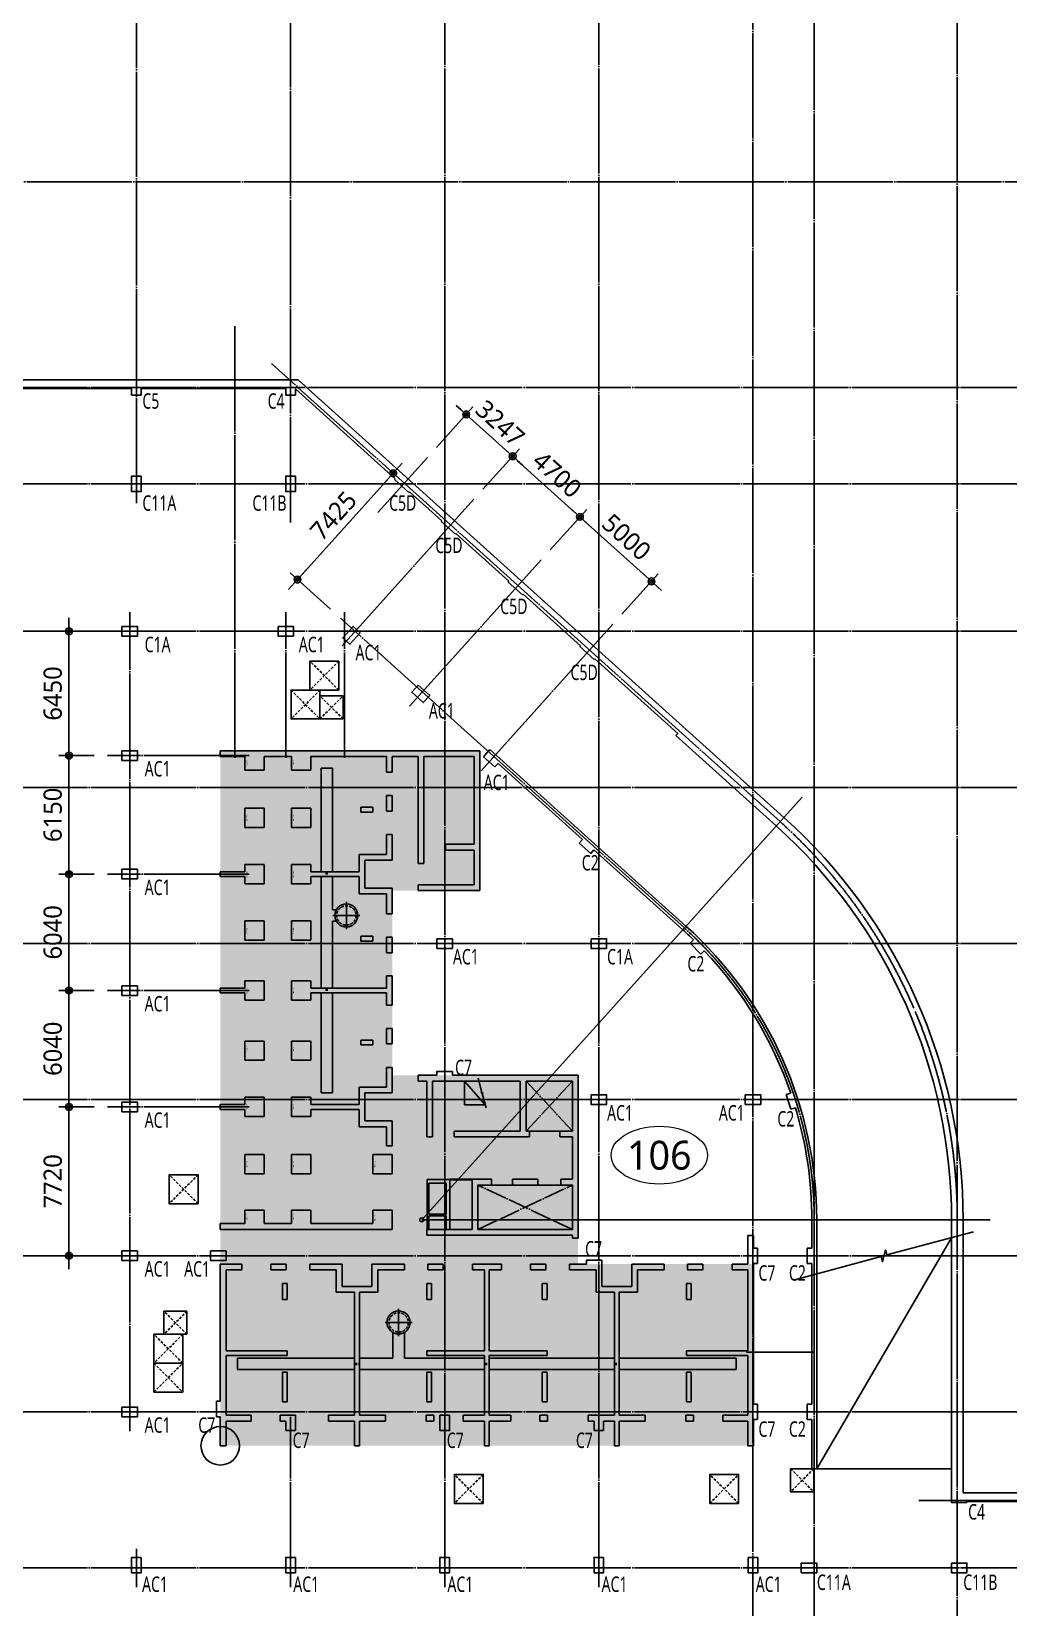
# Model space of a CAD drawing. Header units: millimetres. Extents: x 231380 to 990673, y -319231 to 132826.
# Drawn here: x 877498 to 928203, y -564 to 81206 of the extents above; entities that cross this region are included whole.
import ezdxf
from ezdxf.enums import TextEntityAlignment as Align

# ---------------------------------------------------------------- set-up
doc = ezdxf.new("R2010")
doc.units = ezdxf.units.MM
doc.header["$LTSCALE"] = 91
for name, pattern in [('XS-지하주차장$0$CEN', [62, 60, -1, 0, -1]), ('XS-지하주차장$0$DDOT', [14, 12, -1, 0, -1]), ('XS-지하주차장$0$HID', [2.3, 1.5, -0.8])]:
    doc.linetypes.add(name, pattern=pattern)
doc.layers.get('Defpoints').update_dxf_attribs({"color": 145})
for name, color, linetype in [('252', 252, 'Continuous'), ('CEN-P', 14, 'Continuous'), ('DIM', 7, 'Continuous'), ('NAME-C', 1, 'Continuous'), ('XS-지하주차장$0$CEN-P', 14, 'XS-지하주차장$0$CEN'), ('XS-지하주차장$0$COL', 2, 'Continuous'), ('XS-지하주차장$0$EL7', 7, 'Continuous'), ('XS-지하주차장$0$FP-CORE', 8, 'Continuous'), ('XS-지하주차장$0$OPEN', 9, 'XS-지하주차장$0$DDOT'), ('XS-지하주차장$0$RAMP', 7, 'Continuous'), ('XS-지하주차장$0$STEEL', 9, 'Continuous'), ('XS-지하주차장$0$W1', 2, 'Continuous'), ('XS-지하주차장$0$W2', 9, 'Continuous'), ('XS-지하주차장$0$집수정', 21, 'Continuous'), ('XS-지하주차장$0$집수정-영구', 1, 'Continuous'), ('XS-지하주차장$0$집수정-우수', 6, 'Continuous'), ('XS-지하주차장$0$집수정-주동', 21, 'Continuous'), ('XS-지하주차장$0$트렌치-주동', 21, 'Continuous')]:
    doc.layers.add(name, color=color, linetype=linetype)
doc.layers.add('TEXT', color=3, linetype='Continuous', lineweight=9)
doc.layers.add('XS-지하주차장$0$DEFPOINT', color=144, linetype='Continuous', plot=False)
doc.layers.add('XS-지하주차장$0$POINT', color=165, linetype='Continuous', plot=False)
doc.styles.add('XS-지하주차장$0$맑은고딕', font='malgun.ttf')
doc.styles.add('맑은고딕', font='malgun.ttf')
doc.dimstyles.new('DIM_350', dxfattribs={"dimscale": 350, "dimtxt": 2.7, "dimasz": 1, "dimexe": 1.5, "dimexo": 2, "dimgap": 1, "dimtad": 1, "dimdec": 0, "dimzin": 0, "dimdsep": 46, "dimtxsty": '맑은고딕', "dimblk1": 'DIMDOT', "dimblk2": 'DIMDOT', "dimsah": 1, "dimcen": 0.09, "dimdle": 2, "dimclrd": 7, "dimclre": 7, "dimclrt": 3, "dimadec": 0, "dimazin": 0, "dimtfac": 1, "dimtdec": 0, "dimtix": 1, "dimtmove": 2, "dimatfit": 3, "dimldrblk": 'DIMDOT', "dimfxl": 0, "dimtolj": 1, "dimtzin": 0, "dimarcsym": 0})

# ---------------------------------------------------------------- blocks, each defined once
blk = doc.blocks.new('DIMDOT')
at = {"layer": 'DIM', "linetype": 'Continuous'}
blk.add_line((-2, 0), (2, 0), dxfattribs=at)
for radius in [0.5, 0.25]:
    blk.add_circle((0, 0), radius, dxfattribs=at)
blk = doc.blocks.new('*D348')
at = {"layer": 'Defpoints', "color": 0, "transparency": 16777216}
for p in [(881443, 37486), (879443, 31446), (881443, 31446)]:
    blk.add_point(p, dxfattribs=at)
at = {"layer": 'DIM', "color": 7, "lineweight": -2, "transparency": 16777216}
for p, q in [((880743, 37486), (878918, 37486)), ((879443, 37136), (879443, 31796)), ((880743, 31446), (878918, 31446))]:
    blk.add_line(p, q, dxfattribs=at)
at = {"layer": 'DIM', "color": 7, "lineweight": -2, "transparency": 16777216, "xscale": 350, "yscale": 350, "zscale": 350}
for p, rotation in [((879443, 37486), 90), ((879443, 31446), 270)]:
    blk.add_blockref('DIMDOT', p, dxfattribs=dict(at, rotation=rotation))
at = {"layer": 'DIM', "color": 3, "transparency": 16777216, "insert": (878604, 34466), "char_height": 945, "attachment_point": 5, "rotation": 90, "style": '맑은고딕'}
blk.add_mtext('\\A1;6040', dxfattribs=at)
blk = doc.blocks.new('*D349')
at = {"layer": 'Defpoints', "color": 0, "transparency": 16777216}
for p in [(879443, 31446), (881443, 31446), (881443, 25406)]:
    blk.add_point(p, dxfattribs=at)
at = {"layer": 'DIM', "color": 7, "lineweight": -2, "transparency": 16777216}
for p, q in [((880743, 31446), (878918, 31446)), ((879443, 25756), (879443, 31096)), ((880743, 25406), (878918, 25406))]:
    blk.add_line(p, q, dxfattribs=at)
at = {"layer": 'DIM', "color": 7, "lineweight": -2, "transparency": 16777216, "xscale": 350, "yscale": 350, "zscale": 350}
for p, rotation in [((879443, 31446), 90), ((879443, 25406), 270)]:
    blk.add_blockref('DIMDOT', p, dxfattribs=dict(at, rotation=rotation))
at = {"layer": 'DIM', "color": 3, "transparency": 16777216, "insert": (878604, 28426), "char_height": 945, "attachment_point": 5, "rotation": 90, "style": '맑은고딕'}
blk.add_mtext('\\A1;6040', dxfattribs=at)
blk = doc.blocks.new('*D350')
at = {"layer": 'Defpoints', "color": 0, "transparency": 16777216}
for p in [(879443, 43636), (881443, 43636), (881443, 37486)]:
    blk.add_point(p, dxfattribs=at)
at = {"layer": 'DIM', "color": 7, "lineweight": -2, "transparency": 16777216}
for p, q in [((880743, 43636), (878918, 43636)), ((879443, 37836), (879443, 43286)), ((880743, 37486), (878918, 37486))]:
    blk.add_line(p, q, dxfattribs=at)
at = {"layer": 'DIM', "color": 7, "lineweight": -2, "transparency": 16777216, "xscale": 350, "yscale": 350, "zscale": 350}
for p, rotation in [((879443, 43636), 90), ((879443, 37486), 270)]:
    blk.add_blockref('DIMDOT', p, dxfattribs=dict(at, rotation=rotation))
at = {"layer": 'DIM', "color": 3, "transparency": 16777216, "insert": (878602, 40561), "char_height": 945, "attachment_point": 5, "rotation": 90, "style": '맑은고딕'}
blk.add_mtext('\\A1;6150', dxfattribs=at)
blk = doc.blocks.new('*D351')
at = {"layer": 'Defpoints', "color": 0, "transparency": 16777216}
for p in [(881443, 50086), (879443, 43636), (881443, 43636)]:
    blk.add_point(p, dxfattribs=at)
at = {"layer": 'DIM', "color": 7, "lineweight": -2, "transparency": 16777216}
for p, q in [((880743, 50086), (878918, 50086)), ((879443, 49736), (879443, 43986)), ((880743, 43636), (878918, 43636))]:
    blk.add_line(p, q, dxfattribs=at)
at = {"layer": 'DIM', "color": 7, "lineweight": -2, "transparency": 16777216, "xscale": 350, "yscale": 350, "zscale": 350}
for p, rotation in [((879443, 50086), 90), ((879443, 43636), 270)]:
    blk.add_blockref('DIMDOT', p, dxfattribs=dict(at, rotation=rotation))
at = {"layer": 'DIM', "color": 3, "transparency": 16777216, "insert": (878604, 46861), "char_height": 945, "attachment_point": 5, "rotation": 90, "style": '맑은고딕'}
blk.add_mtext('\\A1;6450', dxfattribs=at)
blk = doc.blocks.new('*D352')
at = {"layer": 'Defpoints', "color": 0, "transparency": 16777216}
for p in [(881443, 25406), (879443, 17686), (881443, 17686)]:
    blk.add_point(p, dxfattribs=at)
at = {"layer": 'DIM', "color": 7, "lineweight": -2, "transparency": 16777216}
for p, q in [((880743, 25406), (878918, 25406)), ((879443, 25056), (879443, 18036)), ((880743, 17686), (878918, 17686))]:
    blk.add_line(p, q, dxfattribs=at)
at = {"layer": 'DIM', "color": 7, "lineweight": -2, "transparency": 16777216, "xscale": 350, "yscale": 350, "zscale": 350}
for p, rotation in [((879443, 25406), 90), ((879443, 17686), 270)]:
    blk.add_blockref('DIMDOT', p, dxfattribs=dict(at, rotation=rotation))
at = {"layer": 'DIM', "color": 3, "transparency": 16777216, "insert": (878604, 21546), "char_height": 945, "attachment_point": 5, "rotation": 90, "style": '맑은고딕'}
blk.add_mtext('\\A1;7720', dxfattribs=at)
blk = doc.blocks.new('*D353')
at = {"layer": 'Defpoints', "color": 0, "transparency": 16777216}
for p in [(900056, 61340), (898049, 59111), (900462, 56938)]:
    blk.add_point(p, dxfattribs=at)
at = {"layer": 'DIM', "color": 7, "lineweight": -2, "transparency": 16777216}
for p, q in [((898517, 59631), (900407, 61730)), ((899796, 61574), (899536, 61808)), ((902469, 59167), (900056, 61340)), ((900930, 57458), (902820, 59557)), ((902729, 58933), (902989, 58699))]:
    blk.add_line(p, q, dxfattribs=at)
at = {"layer": 'DIM', "color": 7, "lineweight": -2, "transparency": 16777216, "xscale": 350, "yscale": 350, "zscale": 350}
for p, rotation in [((900056, 61340), 318.0000000023787), ((902469, 59167), 138.0000000023787)]:
    blk.add_blockref('DIMDOT', p, dxfattribs=dict(at, rotation=rotation))
at = {"layer": 'DIM', "color": 3, "transparency": 16777216, "insert": (901823, 60877), "char_height": 945, "attachment_point": 5, "rotation": 318, "style": '맑은고딕'}
blk.add_mtext('\\A1;3247', dxfattribs=at)
blk = doc.blocks.new('*D354')
at = {"layer": 'Defpoints', "color": 0, "transparency": 16777216}
for p in [(900462, 56938), (905962, 56022), (903954, 53793)]:
    blk.add_point(p, dxfattribs=at)
at = {"layer": 'DIM', "color": 7, "lineweight": -2, "transparency": 16777216}
for p, q in [((900930, 57458), (902820, 59557)), ((902729, 58933), (905702, 56257)), ((904423, 54313), (906313, 56413))]:
    blk.add_line(p, q, dxfattribs=at)
at = {"layer": 'DIM', "color": 7, "lineweight": -2, "transparency": 16777216, "xscale": 350, "yscale": 350, "zscale": 350}
for p, rotation in [((902469, 59167), 138.0000000023787), ((905962, 56022), 318.0000000023787)]:
    blk.add_blockref('DIMDOT', p, dxfattribs=dict(at, rotation=rotation))
at = {"layer": 'DIM', "color": 3, "transparency": 16777216, "insert": (904776, 58218), "char_height": 945, "attachment_point": 5, "rotation": 318, "style": '맑은고딕'}
blk.add_mtext('\\A1;4700', dxfattribs=at)
blk = doc.blocks.new('*D355')
at = {"layer": 'Defpoints', "color": 0, "transparency": 16777216}
for p in [(905962, 56022), (903954, 53793), (907670, 50447)]:
    blk.add_point(p, dxfattribs=at)
at = {"layer": 'DIM', "color": 7, "lineweight": -2, "transparency": 16777216}
for p, q in [((904423, 54313), (906313, 56413)), ((909417, 52911), (906222, 55788)), ((908138, 50968), (910029, 53067))]:
    blk.add_line(p, q, dxfattribs=at)
at = {"layer": 'DIM', "color": 7, "lineweight": -2, "transparency": 16777216, "xscale": 350, "yscale": 350, "zscale": 350}
for p, rotation in [((905962, 56022), 138.0000000023787), ((909677, 52677), 318.0000000023787)]:
    blk.add_blockref('DIMDOT', p, dxfattribs=dict(at, rotation=rotation))
at = {"layer": 'DIM', "color": 3, "transparency": 16777216, "insert": (908380, 54973), "char_height": 945, "attachment_point": 5, "rotation": 318, "style": '맑은고딕'}
blk.add_mtext('\\A1;5000', dxfattribs=at)
blk = doc.blocks.new('*D359')
at = {"layer": 'Defpoints', "color": 0, "transparency": 16777216}
for p in [(898504, 56279), (891306, 52768), (893536, 50761)]:
    blk.add_point(p, dxfattribs=at)
at = {"layer": 'DIM', "color": 7, "lineweight": -2, "transparency": 16777216}
for p, q in [((897984, 56747), (895884, 58637)), ((896040, 58026), (891540, 53028)), ((893015, 51229), (890916, 53119))]:
    blk.add_line(p, q, dxfattribs=at)
at = {"layer": 'DIM', "color": 7, "lineweight": -2, "transparency": 16777216, "xscale": 350, "yscale": 350, "zscale": 350}
for p, rotation in [((896274, 58286), 48.00000000560143), ((891306, 52768), 228.0000000056014)]:
    blk.add_blockref('DIMDOT', p, dxfattribs=dict(at, rotation=rotation))
at = {"layer": 'DIM', "color": 3, "transparency": 16777216, "insert": (893167, 56088), "char_height": 945, "attachment_point": 5, "rotation": 48, "style": '맑은고딕'}
blk.add_mtext('\\A1;7425', dxfattribs=at)
blk = doc.blocks.new('XS-지하주차장$0$집수정-주동')
at = {"layer": 'XS-지하주차장$0$집수정-주동'}
for p, q in [((707, 0), (-707, 0)), ((0, 707), (0, -707))]:
    blk.add_line(p, q, dxfattribs=at)
blk.add_circle((0, 0), 600, dxfattribs=at)
at = {"layer": 'XS-지하주차장$0$집수정-주동', "linetype": 'XS-지하주차장$0$HID'}
blk.add_circle((0, 0), 500, dxfattribs=at)
blk = doc.blocks.new('XS-지하주차장$0$B2-6')
at = {"layer": 'XS-지하주차장$0$EL7'}
for p, q in [((19735, 16050), (19735, 17620)), ((22535, 17675), (22535, 16485)), ((22535, 15165), (22535, 14075))]:
    blk.add_line(p, q, dxfattribs=at)
at = {"layer": 'XS-지하주차장$0$FP-CORE'}
for p, q in [((18368, 13755), (17135, 12680)), ((18368, 12680), (18368, 13755)), ((18368, 12680), (17135, 12680))]:
    blk.add_line(p, q, dxfattribs=at)
blk.add_lwpolyline([(16979, 13383), (17727, 13584), (17739, 13540), (17764, 13640), (17775, 13596), (18524, 13797)], dxfattribs=at)
at = {"layer": 'XS-지하주차장$0$OPEN'}
for p, q in [((19735, 18275), (17135, 15875)), ((17135, 18275), (19735, 15875)), ((24835, 18275), (22535, 13375)), ((24835, 13375), (22535, 18275))]:
    blk.add_line(p, q, dxfattribs=at)
at = {"layer": 'XS-지하주차장$0$STEEL'}
for p, q in [((22235, 11910), (22235, 13075)), ((22265, 11910), (22265, 13075)), ((22265, 11910), (22235, 11910))]:
    blk.add_line(p, q, dxfattribs=at)
at = {"layer": 'XS-지하주차장$0$W1'}
for p, q in [((25145, 27680), (25800, 27680)), ((25145, 27380), (25145, 27680)), ((26635, 27380), (25145, 27380)), ((26600, 27680), (33900, 27680)), ((26635, 27380), (26635, 26565)), ((26935, 27380), (26935, 26565)), ((26935, 27380), (31130, 27380)), ((31130, 27380), (31130, 24200)), ((31380, 27380), (31380, 24200)), ((31380, 27380), (34475, 27380)), ((34475, 27380), (34475, 26080)), ((34700, 27680), (36060, 27680)), ((34775, 27380), (34775, 26080)), ((34775, 27380), (36060, 27380)), ((36060, 27680), (36060, 27380)), ((26935, 26565), (26635, 26565)), ((34775, 26080), (34475, 26080)), ((26935, 25055), (26635, 25055)), ((26635, 25055), (26635, 24255)), ((26935, 25055), (26935, 24255)), ((34475, 24570), (34475, 24170)), ((34775, 24570), (34475, 24570)), ((34775, 24570), (34775, 24170)), ((26635, 24255), (26935, 24255)), ((27635, 24450), (28465, 24450)), ((27635, 24450), (27635, 24200)), ((27635, 24200), (28465, 24200)), ((28465, 24450), (28465, 24200)), ((31380, 24200), (31130, 24200)), ((33775, 24450), (32240, 24450)), ((32240, 24450), (32240, 24200)), ((33775, 24200), (32240, 24200)), ((33775, 24450), (33775, 24200)), ((34775, 24170), (34475, 24170)), ((26635, 23035), (26935, 23035)), ((26635, 23035), (26635, 21355)), ((26935, 23035), (26935, 21655)), ((26635, 21355), (27795, 21355)), ((26935, 21655), (28095, 21655)), ((27795, 21355), (27795, 20580)), ((28095, 21655), (28095, 20705)), ((34475, 22060), (34475, 20705)), ((34775, 22060), (34475, 22060)), ((34775, 22060), (34775, 20705)), ((27795, 19805), (27795, 20580)), ((34475, 20705), (28095, 20705)), ((34475, 20455), (28095, 20455)), ((28095, 19505), (28095, 20455)), ((34475, 19100), (34475, 20455)), ((34775, 20705), (36060, 20705)), ((34775, 19900), (34775, 20455)), ((34775, 20455), (36060, 20455)), ((36060, 20705), (36060, 20455)), ((26635, 19805), (27795, 19805)), ((26635, 18125), (26635, 19005)), ((26935, 18125), (26935, 19505)), ((26935, 19505), (28095, 19505)), ((34775, 19100), (34475, 19100)), ((34775, 19100), (34775, 19400)), ((16835, 18575), (25285, 18575)), ((16835, 12050), (16835, 18575)), ((17135, 15875), (17135, 18275)), ((17135, 18275), (19735, 18275)), ((19735, 17620), (19735, 18275)), ((20035, 18275), (22235, 18275)), ((20035, 17620), (20035, 18275)), ((22235, 17675), (22235, 18275)), ((22535, 18275), (24835, 18275)), ((22535, 17675), (22535, 18275)), ((24835, 13375), (24835, 18275)), ((25135, 10725), (25135, 18275)), ((25135, 18275), (25285, 18275)), ((25285, 18275), (25285, 18575)), ((26635, 18125), (26935, 18125)), ((19735, 17620), (20035, 17620)), ((22235, 17675), (22535, 17675)), ((22235, 15165), (22235, 16485)), ((22235, 16485), (22535, 16485)), ((22535, 15165), (22535, 16485)), ((26635, 16905), (26935, 16905)), ((26635, 16105), (26635, 16905)), ((26935, 16105), (26935, 16905)), ((27635, 16960), (28465, 16960)), ((27635, 16710), (27635, 16960)), ((27635, 16710), (28465, 16710)), ((28465, 16710), (28465, 16960)), ((31130, 13965), (31130, 16960)), ((31380, 16960), (31130, 16960)), ((31380, 13965), (31380, 16960)), ((33775, 16960), (32240, 16960)), ((32240, 16710), (32240, 16960)), ((33775, 16710), (32240, 16710)), ((33775, 16710), (33775, 16960)), ((34475, 16590), (34475, 16990)), ((34775, 16990), (34475, 16990)), ((34775, 16590), (34475, 16590)), ((34775, 16590), (34775, 16990)), ((17135, 15875), (19735, 15875)), ((17135, 11025), (17135, 15575)), ((17135, 15575), (19735, 15575)), ((19735, 15875), (19735, 16050)), ((20035, 16050), (19735, 16050)), ((19735, 12135), (19735, 15575)), ((20035, 16050), (20035, 12135)), ((20035, 15575), (20035, 16050)), ((26935, 16105), (26635, 16105)), ((22235, 15165), (22535, 15165)), ((34775, 15080), (34475, 15080)), ((34475, 13965), (34475, 15080)), ((34775, 13965), (34775, 15080)), ((22235, 13075), (22235, 14075)), ((22235, 14075), (22535, 14075)), ((22535, 13375), (22535, 14075)), ((26935, 14595), (26635, 14595)), ((26635, 13840), (26635, 14595)), ((26935, 13965), (26935, 14595)), ((31130, 13965), (26935, 13965)), ((34475, 13965), (31380, 13965)), ((34775, 13965), (36060, 13965)), ((36060, 13965), (36060, 13715)), ((7250, 13475), (0, 13475)), ((0, 13475), (0, 0)), ((300, 13175), (300, 10575)), ((4850, 13175), (300, 13175)), ((4850, 13175), (4850, 11685)), ((6950, 13175), (5150, 13175)), ((5150, 11685), (5150, 13175)), ((6950, 13175), (6950, 10275)), ((7250, 13475), (7250, 10275)), ((22535, 13375), (24835, 13375)), ((26635, 13840), (26635, 13085)), ((26935, 13085), (26635, 13085)), ((31130, 13715), (26935, 13715)), ((26935, 13715), (26935, 13085)), ((31130, 13715), (31130, 10720)), ((34475, 13715), (31380, 13715)), ((31380, 13715), (31380, 10720)), ((34475, 13715), (34475, 12600)), ((34775, 13715), (34775, 12600)), ((34775, 13715), (36060, 13715)), ((22235, 13075), (24835, 13075)), ((24835, 10725), (24835, 13075)), ((34775, 12600), (34475, 12600)), ((4850, 11685), (5150, 11685)), ((19735, 12135), (20035, 12135)), ((26935, 11575), (26635, 11575)), ((26635, 11575), (26635, 10775)), ((26935, 11575), (26935, 10775)), ((16835, 10275), (16835, 11250)), ((17135, 11025), (20035, 11025)), ((17135, 10275), (17135, 10725)), ((17135, 10725), (20035, 10725)), ((20035, 11025), (20035, 10725)), ((24835, 10725), (25135, 10725)), ((26635, 10775), (26935, 10775)), ((27635, 10970), (28465, 10970)), ((27635, 10970), (27635, 10720)), ((27635, 10720), (28465, 10720)), ((28465, 10970), (28465, 10720)), ((31380, 10720), (31130, 10720)), ((33775, 10970), (32240, 10970)), ((32240, 10970), (32240, 10720)), ((33775, 10720), (32240, 10720)), ((33775, 10970), (33775, 10720)), ((34475, 11090), (34475, 10690)), ((34775, 11090), (34475, 11090)), ((34775, 10690), (34475, 10690)), ((34775, 11090), (34775, 10690)), ((5840, 10575), (300, 10575)), ((5840, 10275), (300, 10275)), ((300, 10275), (300, 8925)), ((5840, 10575), (5840, 10275)), ((6950, 10275), (7250, 10275)), ((16835, 10275), (17135, 10275)), ((26635, 9555), (26935, 9555)), ((26635, 9555), (26635, 7875)), ((26935, 9555), (26935, 8175)), ((300, 8925), (1115, 8925)), ((300, 8625), (1115, 8625)), ((300, 8625), (300, 4705)), ((1115, 8625), (1115, 8925)), ((2325, 8625), (2325, 8925)), ((2325, 8925), (3125, 8925)), ((2325, 8625), (3125, 8625)), ((3125, 8925), (3125, 8625)), ((4345, 8925), (4345, 8625)), ((4345, 8925), (5675, 8925)), ((4345, 8625), (5375, 8625)), ((5375, 8625), (5375, 7205)), ((5675, 8925), (5675, 7505)), ((8455, 8925), (7125, 8925)), ((7125, 8925), (7125, 7505)), ((8455, 8625), (7425, 8625)), ((7425, 8625), (7425, 7205)), ((8455, 8925), (8455, 8625)), ((9675, 8925), (9675, 8625)), ((10475, 8925), (9675, 8925)), ((10475, 8625), (9675, 8625)), ((10475, 8625), (10475, 8925)), ((11685, 8625), (11685, 8925)), ((12440, 8925), (11685, 8925)), ((12315, 8625), (11685, 8625)), ((12315, 4705), (12315, 8625)), ((12440, 8925), (13195, 8925)), ((12565, 4705), (12565, 8625)), ((12565, 8625), (13195, 8625)), ((13195, 8625), (13195, 8925)), ((14405, 8625), (14405, 8925)), ((14405, 8925), (15205, 8925)), ((14405, 8625), (15205, 8625)), ((15205, 8925), (15205, 8625)), ((16425, 8925), (16425, 8625)), ((16425, 8925), (17755, 8925)), ((16425, 8625), (17455, 8625)), ((17455, 8625), (17455, 7205)), ((17755, 8925), (17755, 7505)), ((20500, 8925), (19205, 8925)), ((19205, 8925), (19205, 7505)), ((20500, 8625), (19505, 8625)), ((19505, 8625), (19505, 7205)), ((20500, 8925), (20500, 8625)), ((21950, 8925), (20950, 8925)), ((20950, 8925), (20950, 7925)), ((21950, 8925), (21950, 7925)), ((24835, 8925), (23835, 8925)), ((23835, 8925), (23835, 7925)), ((24835, 8925), (24835, 0)), ((34475, 8580), (34475, 7225)), ((34775, 8580), (34475, 8580)), ((34775, 8580), (34775, 7225)), ((2930, 7925), (2930, 7295)), ((2930, 7925), (3180, 7925)), ((3180, 7925), (3180, 7295)), ((5675, 7505), (6400, 7505)), ((7125, 7505), (6400, 7505)), ((9620, 7925), (9620, 7295)), ((9870, 7925), (9620, 7925)), ((9870, 7925), (9870, 7295)), ((15010, 7925), (15010, 7295)), ((15010, 7925), (15260, 7925)), ((15260, 7925), (15260, 7295)), ((17755, 7505), (18480, 7505)), ((19205, 7505), (18480, 7505)), ((21950, 7925), (20950, 7925)), ((24535, 7925), (23835, 7925)), ((24535, 7925), (24535, 4705)), ((26635, 7875), (27795, 7875)), ((26935, 8175), (28095, 8175)), ((27795, 7875), (27795, 7100)), ((28095, 8175), (28095, 7225)), ((2930, 7295), (3180, 7295)), ((5375, 7205), (6275, 7205)), ((6275, 4705), (6275, 7205)), ((6525, 4705), (6525, 7205)), ((7425, 7205), (6525, 7205)), ((9870, 7295), (9620, 7295)), ((15010, 7295), (15260, 7295)), ((17455, 7205), (18355, 7205)), ((18355, 4705), (18355, 7205)), ((19505, 7205), (18605, 7205)), ((18605, 4705), (18605, 7205)), ((27795, 6325), (27795, 7100)), ((34475, 7225), (28095, 7225)), ((34475, 6975), (28095, 6975)), ((28095, 6025), (28095, 6975)), ((34475, 5620), (34475, 6975)), ((34775, 7225), (36060, 7225)), ((34775, 5620), (34775, 6975)), ((34775, 6975), (36060, 6975)), ((36060, 7225), (36060, 6975)), ((26635, 4645), (26635, 6325)), ((26635, 6325), (27795, 6325)), ((26935, 4645), (26935, 6025)), ((26935, 6025), (28095, 6025)), ((34775, 5620), (34475, 5620)), ((300, 4705), (1000, 4705)), ((1000, 4705), (1000, 3705)), ((2980, 4705), (3980, 4705)), ((2980, 4705), (2980, 3705)), ((3980, 4705), (3980, 3705)), ((5900, 4705), (6275, 4705)), ((5900, 4705), (5900, 3705)), ((6525, 4705), (6900, 4705)), ((6900, 4705), (6900, 3705)), ((9820, 4705), (8820, 4705)), ((8820, 4705), (8820, 3705)), ((9820, 4705), (9820, 3705)), ((12315, 4705), (11940, 4705)), ((11940, 4705), (11940, 3705)), ((12940, 4705), (12565, 4705)), ((12940, 4705), (12940, 3705)), ((15060, 4705), (16060, 4705)), ((15060, 4705), (15060, 3705)), ((16060, 4705), (16060, 3705)), ((17980, 4705), (18355, 4705)), ((17980, 4705), (17980, 3705)), ((18605, 4705), (18980, 4705)), ((18980, 4705), (18980, 3705)), ((20950, 4705), (21950, 4705)), ((20950, 4705), (20950, 3705)), ((21950, 4705), (21950, 3705)), ((23835, 4705), (24535, 4705)), ((23835, 4705), (23835, 3705)), ((26635, 4645), (26935, 4645)), ((300, 3705), (300, 2285)), ((300, 3705), (1000, 3705)), ((2980, 3705), (3980, 3705)), ((5900, 3705), (6900, 3705)), ((9820, 3705), (8820, 3705)), ((12940, 3705), (11940, 3705)), ((15060, 3705), (16060, 3705)), ((17980, 3705), (18980, 3705)), ((21950, 3705), (20950, 3705)), ((24535, 3705), (23835, 3705)), ((24535, 3705), (24535, 2285)), ((26635, 3425), (26935, 3425)), ((26635, 2625), (26635, 3425)), ((26935, 2625), (26935, 3425)), ((27635, 3480), (28465, 3480)), ((27635, 3230), (27635, 3480)), ((28465, 3230), (28465, 3480)), ((31130, 300), (31130, 3480)), ((31380, 3480), (31130, 3480)), ((31380, 300), (31380, 3480)), ((33775, 3480), (32240, 3480)), ((32240, 3230), (32240, 3480)), ((33775, 3230), (33775, 3480)), ((34475, 3110), (34475, 3400)), ((34775, 3110), (34775, 3400)), ((26935, 2625), (26635, 2625)), ((27635, 3230), (28465, 3230)), ((33775, 3230), (32240, 3230)), ((34775, 3110), (34475, 3110)), ((300, 2285), (1000, 2285)), ((1000, 2285), (1000, 1285)), ((2980, 2285), (3980, 2285)), ((2980, 2285), (2980, 1285)), ((3980, 2285), (3980, 1285)), ((5900, 2285), (6900, 2285)), ((5900, 2285), (5900, 1285)), ((6900, 2285), (6900, 1285)), ((9820, 2285), (8820, 2285)), ((8820, 2285), (8820, 1285)), ((9820, 2285), (9820, 1285)), ((12940, 2285), (11940, 2285)), ((11940, 2285), (11940, 1285)), ((12940, 2285), (12940, 1285)), ((15060, 2285), (16060, 2285)), ((15060, 2285), (15060, 1285)), ((16060, 2285), (16060, 1285)), ((17980, 2285), (18980, 2285)), ((17980, 2285), (17980, 1285)), ((18980, 2285), (18980, 1285)), ((21950, 2285), (20950, 2285)), ((20950, 2285), (20950, 1285)), ((21950, 2285), (21950, 1285)), ((23835, 2285), (23835, 1285)), ((24535, 2285), (23835, 2285)), ((300, 1285), (300, 0)), ((300, 1285), (1000, 1285)), ((2980, 1285), (3980, 1285)), ((5900, 1285), (6275, 1285)), ((6275, 1285), (6275, 0)), ((6525, 1285), (6525, 0)), ((6525, 1285), (6900, 1285)), ((9820, 1285), (8820, 1285)), ((12315, 1285), (11940, 1285)), ((12315, 1285), (12315, 0)), ((12565, 1285), (12565, 0)), ((12940, 1285), (12565, 1285)), ((15060, 1285), (16060, 1285)), ((17980, 1285), (18355, 1285)), ((18355, 1285), (18355, 0)), ((18605, 1285), (18605, 0)), ((18605, 1285), (18980, 1285)), ((21950, 1285), (20950, 1285)), ((24535, 1285), (23835, 1285)), ((24535, 0), (24535, 1285)), ((26935, 1115), (26635, 1115)), ((26635, 0), (26635, 1115)), ((26935, 300), (26935, 1115)), ((34775, 1600), (34475, 1600)), ((34475, 300), (34475, 1600)), ((34775, 300), (34775, 1600)), ((0, 0), (300, 0)), ((26935, 300), (31130, 300)), ((31380, 300), (34475, 300)), ((34775, 300), (36060, 300)), ((36060, 0), (36060, 300)), ((6275, 0), (6525, 0)), ((12565, 0), (12315, 0)), ((18355, 0), (18605, 0)), ((24835, 0), (24535, 0)), ((26635, 0), (33750, 0)), ((34550, 0), (36060, 0))]:
    blk.add_line(p, q, dxfattribs=at)
at = {"layer": 'XS-지하주차장$0$W2'}
for p, q in [((22250, 11910), (24835, 11910)), ((22250, 10740), (22250, 11910)), ((22440, 11720), (24040, 11720)), ((22440, 10830), (22440, 11720)), ((24040, 10830), (24040, 11720)), ((24130, 11720), (24835, 11720)), ((24130, 10830), (24130, 11720)), ((24835, 10740), (22250, 10740)), ((24040, 10830), (22440, 10830)), ((24835, 10830), (24130, 10830))]:
    blk.add_line(p, q, dxfattribs=at)
at = {"layer": 'XS-지하주차장$0$트렌치-주동'}
for p, q in [((31510, 20705), (31510, 26780)), ((32110, 26780), (31510, 26780)), ((32110, 20705), (32110, 26780)), ((31510, 13965), (31510, 20455)), ((32110, 13965), (32110, 20455)), ((31510, 9560), (31510, 13715)), ((32110, 7225), (32110, 13715)), ((30180, 9560), (31510, 9560)), ((30180, 8960), (31510, 8960)), ((31510, 7225), (31510, 8960)), ((31510, 900), (31510, 6975)), ((32110, 900), (32110, 6975)), ((900, 5830), (6275, 5830)), ((900, 5830), (900, 5230)), ((6525, 5830), (8245, 5830)), ((8245, 6025), (8245, 5830)), ((8845, 6025), (8845, 5830)), ((8845, 5830), (12315, 5830)), ((12565, 5830), (17755, 5830)), ((17755, 5230), (17755, 5830)), ((900, 5230), (6275, 5230)), ((6525, 5230), (12315, 5230)), ((12565, 5230), (17755, 5230)), ((32110, 900), (31510, 900))]:
    blk.add_line(p, q, dxfattribs=at)
at = {"layer": 'XS-지하주차장$0$트렌치-주동', "linetype": 'XS-지하주차장$0$HID'}
for p, q in [((31785, 20455), (31785, 20705)), ((31835, 20455), (31835, 20705)), ((31785, 13715), (31785, 13965)), ((31835, 13715), (31835, 13965)), ((31785, 6975), (31785, 7225)), ((31835, 6975), (31835, 7225)), ((6275, 5555), (6525, 5555)), ((6275, 5505), (6525, 5505)), ((12315, 5555), (12565, 5555)), ((12315, 5505), (12565, 5505))]:
    blk.add_line(p, q, dxfattribs=at)
at = {"layer": 'XS-지하주차장$0$집수정-주동', "rotation": 90}
blk.add_blockref('XS-지하주차장$0$집수정-주동', (29660, 9260), dxfattribs=at)
at = {"layer": 'XS-지하주차장$0$집수정-주동'}
blk.add_blockref('XS-지하주차장$0$집수정-주동', (8545, 6545), dxfattribs=at)
at = {"layer": 'XS-지하주차장$0$DEFPOINT', "color": 2, "style": 'XS-지하주차장$0$맑은고딕', "width": 0.8}
for p in [(21450, 8025), (24235, 8025), (650, 3805), (3480, 3805), (6400, 3805), (9320, 3805), (12440, 3805), (15560, 3805), (18480, 3805), (21450, 3805), (24185, 3805), (650, 1385), (3480, 1385), (6400, 1385), (9320, 1385), (12440, 1385), (15508, 1385), (18480, 1385), (21450, 1385), (24185, 1385)]:
    blk.add_text('1000X1000', height=50, dxfattribs=at).set_placement(p, align=Align.MIDDLE_CENTER)
blk = doc.blocks.new('XS-지하주차장$0$집수정-1.5x1.5-영구')
at = {"layer": 'XS-지하주차장$0$집수정-영구', "linetype": 'XS-지하주차장$0$HID'}
for p, q in [((1500, 0), (0, 1500)), ((0, 0), (1500, 1500))]:
    blk.add_line(p, q, dxfattribs=at)
at = {"layer": 'XS-지하주차장$0$집수정-영구'}
blk.add_lwpolyline([(0, 0), (0, 1500), (1500, 1500), (1500, 0)], close=True, dxfattribs=at)
blk = doc.blocks.new('XS-지하주차장$0$집수정-1.2x1.2')
at = {"layer": 'XS-지하주차장$0$집수정'}
for p, q in [((0, 0), (0, 1200)), ((0, 1200), (1200, 1200)), ((1200, 1200), (1200, 0)), ((1200, 0), (0, 0))]:
    blk.add_line(p, q, dxfattribs=at)
at = {"layer": 'XS-지하주차장$0$집수정', "linetype": 'XS-지하주차장$0$HID'}
for p, q in [((0, 0), (1200, 1200)), ((0, 1200), (1200, 0))]:
    blk.add_line(p, q, dxfattribs=at)

msp = doc.modelspace()

# ---------------------------------------------------------------- hatches: boundary and pattern name
at = {"layer": '252'}
h = msp.add_hatch(color=256, dxfattribs=at)
h.dxf.hatch_style = 1
h.paths.add_polyline_path([(887292.6, 7825.8), (914972.6, 7825.8), (914972.6, 17250.8), (905867.6, 17250.8), (905867.6, 27050.8), (896217.6, 27050.8), (896217.6, 36635.8), (900767.6, 36635.8), (900767.6, 43885.8), (887292.6, 43885.8)])

# ---------------------------------------------------------------- linework, layer by layer
at = {"layer": 'CEN-P'}
msp.add_lwpolyline([(900667.6, 19050.8), (905567.6, 19050.8), (905567.6, 21350.8), (900667.6, 21350.8)], close=True, dxfattribs=at)
at = {"layer": 'TEXT'}
msp.add_ellipse((910082, 22900.8), major_axis=(2500, 0), ratio=0.6, dxfattribs=at)
at = {"layer": 'XS-지하주차장$0$CEN-P'}
for p, q in [((882942.6, 56735.8), (882942.6, 118325.8)), ((890942.6, 55735.8), (890942.6, 118325.8)), ((898942.6, 485.8), (898942.6, 118325.8)), ((906942.6, 485.8), (906942.6, 118325.8)), ((914942.6, -76674.2), (914942.6, 118325.8)), ((918122.6, -7504.2), (918122.6, 118325.8)), ((925547.6, 118325.8), (925547.6, -7504.2)), ((843397.6, 73410.8), (970672.6, 73410.8)), ((888042.6, 43525.8), (888042.6, 65935.8)), ((916349.5, 40210.2), (889958.3, 63973)), ((970672.6, 62735.8), (865942.6, 62735.8)), ((895472.4, 56249.5), (898048.5, 59110.6)), ((970672.6, 57735.8), (746692.6, 57735.8)), ((893619.7, 49339.2), (900461.6, 56937.9)), ((897112.5, 46194.3), (903954.3, 53793)), ((911381.2, 34692.4), (893535.5, 50760.7)), ((970672.6, 50085.8), (746692.6, 50085.8)), ((900828.2, 42848.7), (907670.1, 50447.3)), ((888792.6, 43635.8), (881442.6, 43635.8)), ((970672.6, 41985.8), (848042.6, 41985.8)), ((888792.6, 37485.8), (881442.6, 37485.8)), ((970672.6, 33885.8), (746692.6, 33885.8)), ((888792.6, 31445.8), (881442.6, 31445.8)), ((970672.6, 25785.8), (746692.6, 25785.8)), ((888792.6, 25405.8), (881442.6, 25405.8)), ((970672.6, 17685.8), (746692.6, 17685.8)), ((914612.6, 12685.8), (918122.6, 12685.8)), ((970672.6, 9585.8), (746692.6, 9585.8)), ((890942.6, 485.8), (890942.6, 9325.8)), ((923547.6, 4985.8), (942742.6, 4985.8)), ((882942.6, 485.8), (882942.6, 2485.8)), ((970672.6, 1485.8), (746692.6, 1485.8))]:
    msp.add_line(p, q, dxfattribs=at)
at = {"layer": 'XS-지하주차장$0$CEN-P', "color": 181}
for p, q in [((882592.6, 8585.8), (882592.6, 51085.8)), ((890692.6, 43525.8), (890692.6, 51085.8)), ((893742.6, 43525.8), (893742.6, 51085.8))]:
    msp.add_line(p, q, dxfattribs=at)
at = {"layer": 'XS-지하주차장$0$CEN-P'}
for radius in [27800, 20375]:
    msp.add_arc((897747.6, 19550.8), radius, 0, 48, dxfattribs=at)
at = {"layer": 'XS-지하주차장$0$COL'}
for p, q in [((891336.4, 63135.8), (867192.6, 63135.8)), ((916550.2, 40433.2), (891336.4, 63135.8)), ((882692.6, 62685.8), (875192.6, 62685.8)), ((882692.6, 62685.8), (882692.6, 62335.8)), ((882692.6, 62335.8), (883192.6, 62335.8)), ((890692.6, 62685.8), (883192.6, 62685.8)), ((883192.6, 62335.8), (883192.6, 62685.8)), ((890692.6, 62685.8), (890692.6, 62335.8)), ((890692.6, 62335.8), (891192.6, 62335.8)), ((896372.1, 57996.1), (891192.6, 62659.7)), ((891192.6, 62335.8), (891192.6, 62659.7)), ((896372.1, 57996.1), (896338.7, 57958.9)), ((896338.7, 57958.9), (897081.8, 57289.8)), ((897115.3, 57326.9), (897081.8, 57289.8)), ((898785.2, 55823.3), (897115.3, 57326.9)), ((898785.2, 55823.3), (898751.7, 55786.2)), ((898751.7, 55786.2), (899494.9, 55117)), ((899528.3, 55154.2), (899494.9, 55117)), ((902278, 52678.4), (899528.3, 55154.2)), ((902278, 52678.4), (902244.5, 52641.3)), ((902244.5, 52641.3), (902987.7, 51972.1)), ((903021.1, 52009.3), (902987.7, 51972.1)), ((905993.7, 49332.8), (903021.1, 52009.3)), ((905993.7, 49332.8), (905960.2, 49295.6)), ((905960.2, 49295.6), (906703.4, 48626.5)), ((906736.8, 48663.6), (906703.4, 48626.5)), ((911047.1, 44782.7), (906736.8, 48663.6)), ((910946.7, 44671.2), (911047.1, 44782.7)), ((916148.7, 39987.3), (910946.7, 44671.2)), ((901283.7, 43952.4), (900949.2, 43580.8)), ((900949.2, 43580.8), (901543.7, 43045.5)), ((911464.8, 34785.3), (901283.7, 43952.4)), ((901543.7, 43045.5), (901711, 43231.3)), ((906095.5, 39283.4), (901711, 43231.3)), ((911297.5, 34599.5), (906690, 38748.1)), ((911853.8, 34079.3), (911676.1, 33903.4)), ((911676.1, 33903.4), (912239, 33334.9)), ((912416.7, 33510.8), (912239, 33334.9)), ((916900, 26127.2), (916662, 26050.6)), ((916662, 26050.6), (916906.8, 25289)), ((917144.8, 25365.5), (916906.8, 25289)), ((918247.6, 6635.8), (918247.6, 19650.8)), ((917997.6, 18085.8), (917997.6, 19550.8)), ((925247.6, 4885.8), (925247.6, 19550.8)), ((925847.6, 5385.8), (925847.6, 19550.8)), ((915172.6, 18085.8), (914972.6, 18085.8)), ((915172.6, 17285.8), (915172.6, 18085.8)), ((917997.6, 18085.8), (917747.6, 18085.8)), ((917747.6, 18085.8), (917747.6, 17285.8)), ((914972.6, 17285.8), (915172.6, 17285.8)), ((917747.6, 17285.8), (917997.6, 17285.8)), ((917997.6, 9985.8), (917997.6, 17285.8)), ((887292.6, 10135.8), (887092.6, 10135.8)), ((887092.6, 10135.8), (887092.6, 9335.8)), ((915172.6, 9985.8), (914972.6, 9985.8)), ((915172.6, 9185.8), (915172.6, 9985.8)), ((917997.6, 9985.8), (917747.6, 9985.8)), ((917747.6, 9985.8), (917747.6, 9185.8)), ((887092.6, 9335.8), (887292.6, 9335.8)), ((891192.6, 9410.8), (890692.6, 9410.8)), ((890692.6, 9110.8), (890692.6, 8610.8)), ((891192.6, 8610.8), (891192.6, 9410.8)), ((906692.6, 9110.8), (906692.6, 8610.8)), ((907192.6, 8610.8), (907192.6, 9110.8)), ((914972.6, 9185.8), (915172.6, 9185.8)), ((917747.6, 9185.8), (917997.6, 9185.8)), ((917997.6, 6635.8), (917997.6, 9185.8)), ((890692.6, 8610.8), (891192.6, 8610.8)), ((906692.6, 8610.8), (907192.6, 8610.8)), ((917997.6, 6635.8), (918247.6, 6635.8)), ((925847.6, 5385.8), (941142.6, 5385.8)), ((926047.6, 4935.8), (930247.6, 4935.8)), ((926047.6, 4885.8), (926047.6, 4935.8)), ((925247.6, 4885.8), (926047.6, 4885.8))]:
    msp.add_line(p, q, dxfattribs=at)
for points in [[(883192.6, 58135.8), (882692.6, 58135.8), (882692.6, 57335.8), (883192.6, 57335.8)], [(891192.6, 58135.8), (890692.6, 58135.8), (890692.6, 57335.8), (891192.6, 57335.8)], [(882192.6, 50335.8), (882192.6, 49835.8), (882992.6, 49835.8), (882992.6, 50335.8)], [(890292.6, 50335.8), (890292.6, 49835.8), (891092.6, 49835.8), (891092.6, 50335.8)], [(894558.3, 50008), (894186.7, 50342.6), (893651.4, 49748), (894023, 49413.5)], [(897568, 47298), (897233.4, 46926.4), (897828, 46391.1), (898162.5, 46762.7)], [(882192.6, 43885.8), (882192.6, 43385.8), (882992.6, 43385.8), (882992.6, 43885.8)], [(882192.6, 37735.8), (882192.6, 37235.8), (882992.6, 37235.8), (882992.6, 37735.8)], [(898542.6, 34135.8), (898542.6, 33635.8), (899342.6, 33635.8), (899342.6, 34135.8)], [(906542.6, 34135.8), (906542.6, 33635.8), (907342.6, 33635.8), (907342.6, 34135.8)], [(882192.6, 31695.8), (882192.6, 31195.8), (882992.6, 31195.8), (882992.6, 31695.8)], [(882192.6, 25655.8), (882192.6, 25155.8), (882992.6, 25155.8), (882992.6, 25655.8)], [(906542.6, 26035.8), (906542.6, 25535.8), (907342.6, 25535.8), (907342.6, 26035.8)], [(914542.6, 26035.8), (914542.6, 25535.8), (915342.6, 25535.8), (915342.6, 26035.8)], [(882192.6, 17935.8), (882192.6, 17435.8), (882992.6, 17435.8), (882992.6, 17935.8)], [(886792.6, 17935.8), (886792.6, 17435.8), (887592.6, 17435.8), (887592.6, 17935.8)], [(882192.6, 9835.8), (882192.6, 9335.8), (882992.6, 9335.8), (882992.6, 9835.8)], [(899192.6, 9410.8), (898692.6, 9410.8), (898692.6, 8610.8), (899192.6, 8610.8)], [(883192.6, 2035.8), (882692.6, 2035.8), (882692.6, 1235.8), (883192.6, 1235.8)], [(891192.6, 2035.8), (890692.6, 2035.8), (890692.6, 1235.8), (891192.6, 1235.8)], [(899192.6, 2035.8), (898692.6, 2035.8), (898692.6, 1235.8), (899192.6, 1235.8)], [(907192.6, 2035.8), (906692.6, 2035.8), (906692.6, 1235.8), (907192.6, 1235.8)], [(915192.6, 2035.8), (914692.6, 2035.8), (914692.6, 1235.8), (915192.6, 1235.8)], [(917447.6, 1735.8), (917447.6, 1235.8), (918247.6, 1235.8), (918247.6, 1735.8)], [(925247.6, 1735.8), (925247.6, 1235.8), (926047.6, 1235.8), (926047.6, 1735.8)]]:
    msp.add_lwpolyline(points, close=True, dxfattribs=at)
for points in [[(906095.5, 39283.4), (905928.2, 39097.6), (906522.7, 38562.3), (906690, 38748.1)], [(899342.6, 27050.8), (899342.6, 27250.8), (898542.6, 27250.8), (898542.6, 27050.8)], [(907097.6, 17250.8), (907097.6, 17450.8), (906297.6, 17450.8), (906297.6, 17250.8)]]:
    msp.add_lwpolyline(points, dxfattribs=at)
for radius, start, end in [(28100, 0, 48), (27500, 0, 48), (20250, 45.845029, 48), (20500, 0, 48), (20250, 18.950917, 43.581345), (20250, 0, 16.687233)]:
    msp.add_arc((897747.6, 19550.8), radius, start, end, dxfattribs=at)
at = {"layer": 'XS-지하주차장$0$DEFPOINT'}
for p, q in [((897747.6, 19550.8), (917487, 41473.6)), ((927247.6, 19550.8), (897747.6, 19550.8))]:
    msp.add_line(p, q, dxfattribs=at)
msp.add_circle((897747.6, 19550.8), 100, dxfattribs=at)
at = {"layer": 'XS-지하주차장$0$POINT'}
msp.add_circle((887292.6, 7825.8), 1000, dxfattribs=at)
at = {"layer": 'XS-지하주차장$0$RAMP'}
for p in [(925247.6, 18623.6), (925247.6, 6635.8)]:
    msp.add_line(p, (918247.6, 6635.8), dxfattribs=at)
msp.add_lwpolyline([(917111.2, 16443.5), (921602.7, 17647), (921672.6, 17386.2), (921822.6, 17985.4), (921892.5, 17724.6), (926384.1, 18928.1)], dxfattribs=at)
at = {"layer": 'XS-지하주차장$0$집수정-우수', "linetype": 'XS-지하주차장$0$HID'}
for p, q in [((893447.6, 48535.8), (891947.6, 47035.8)), ((893447.6, 47035.8), (891947.6, 48535.8)), ((886142.6, 21885.8), (884642.6, 20385.8)), ((886142.6, 20385.8), (884642.6, 21885.8)), ((885347.6, 13610.8), (883847.6, 12110.8)), ((885347.6, 12110.8), (883847.6, 13610.8)), ((900942.6, 6335.8), (899442.6, 4835.8)), ((900942.6, 4835.8), (899442.6, 6335.8))]:
    msp.add_line(p, q, dxfattribs=at)
at = {"layer": 'XS-지하주차장$0$집수정-우수'}
for points in [[(893447.6, 47035.8), (891947.6, 47035.8), (891947.6, 48535.8), (893447.6, 48535.8)], [(886142.6, 20385.8), (884642.6, 20385.8), (884642.6, 21885.8), (886142.6, 21885.8)], [(885347.6, 12110.8), (883847.6, 12110.8), (883847.6, 13610.8), (885347.6, 13610.8)], [(900942.6, 4835.8), (899442.6, 4835.8), (899442.6, 6335.8), (900942.6, 6335.8)]]:
    msp.add_lwpolyline(points, close=True, dxfattribs=at)

# ---------------------------------------------------------------- block references
at = {"layer": 'XS-지하주차장$0$W1', "rotation": 270}
msp.add_blockref('XS-지하주차장$0$B2-6', (887292.6, 43885.8), dxfattribs=at)
at = {"layer": 'XS-지하주차장$0$집수정'}
for p, rotation in [((893667.6, 45535.8), 90.00000000000001), ((885567.6, 14810.8), 180)]:
    msp.add_blockref('XS-지하주차장$0$집수정-1.2x1.2', p, dxfattribs=dict(at, rotation=rotation))
at = {"layer": 'XS-지하주차장$0$집수정', "xscale": -1, "rotation": 90}
msp.add_blockref('XS-지하주차장$0$집수정-1.2x1.2', (918097.6, 6635.8), dxfattribs=at)
at = {"layer": 'XS-지하주차장$0$집수정-영구'}
for p, rotation in [((892467.6, 47035.8), 180), ((883847.6, 12110.8), 270)]:
    msp.add_blockref('XS-지하주차장$0$집수정-1.5x1.5-영구', p, dxfattribs=dict(at, rotation=rotation))
msp.add_blockref('XS-지하주차장$0$집수정-1.5x1.5-영구', (912697.6, 4835.8), dxfattribs=at)

# ---------------------------------------------------------------- texts
at = {"layer": 'NAME-C', "style": '맑은고딕', "width": 0.7}
for s, p in [('C5', (883692.6, 62035.8)), ('C4', (890192.6, 62035.8)), ('C11A', (884135, 56740.5)), ('C11B', (889850.3, 56740.5)), ('C5D', (896764.7, 56742.9)), ('C5D', (899163.2, 54542.6)), ('C5D', (902532.1, 51378.2)), ('C1A', (884042.6, 49402.9)), ('AC1', (892042.6, 49402.9)), ('AC1', (894987.4, 48980.6)), ('C5D', (906181, 47958.3)), ('AC1', (898792.4, 45958.3)), ('AC1', (884042.6, 42952.9)), ('AC1', (901643.7, 42245.5)), ('C2', (906496.2, 38076.9)), ('AC1', (884042.6, 36802.9)), ('AC1', (900042.6, 33202.9)), ('C1A', (908042.6, 33202.9)), ('C2', (911977.9, 32836.8)), ('AC1', (884042.6, 30762.9)), ('C7', (899922.2, 27458.4)), ('AC1', (908042.6, 25102.9)), ('AC1', (913842.6, 25102.9)), ('AC1', (884042.6, 24722.9)), ('C2', (916645.7, 24790.9)), ('C7', (906669.7, 18043.3)), ('AC1', (884042.6, 17002.9)), ('AC1', (886092.6, 17002.9)), ('C7', (915665.8, 16793.4)), ('C2', (917247.6, 16793.4)), ('AC1', (884042.6, 8902.9)), ('C7', (886592.6, 8899.8)), ('C7', (915665.8, 8693.4)), ('C2', (917247.6, 8693.4)), ('C7', (891492.6, 8110.8)), ('C7', (899492.6, 8110.8)), ('C7', (906192.6, 8110.8)), ('C4', (926547.6, 4399.8)), ('AC1', (883907.1, 642.1)), ('AC1', (891757.1, 642.1)), ('AC1', (899757.1, 642.1)), ('AC1', (907757.1, 642.1)), ('AC1', (915757.1, 642.1)), ('C11A', (919140.8, 743.4)), ('C11B', (926740.8, 743.4))]:
    msp.add_text(s, height=800, dxfattribs=at).set_placement(p, align=Align.MIDDLE)
at = {"layer": 'TEXT', "extrusion": (2.94245e-18, 9.64033e-08, 1), "style": '맑은고딕'}
msp.add_text('106', height=1500, rotation=0, dxfattribs=at).set_placement((910080.8, 22900.8, 0), align=Align.MIDDLE_CENTER)

# ---------------------------------------------------------------- dimensions: what is measured, and where the dimension line sits
at = {"layer": 'DIM'}
for base, p1, p2, angle, picture, middle in [((900055.9, 61340.1), (900461.6, 56937.9), (898048.5, 59110.6), 138, '*D353', (901823.3, 60876.6)), ((905961.7, 56022.4), (900461.6, 56937.9), (903954.3, 53793), 318, '*D354', (904776.2, 58217.8)), ((891306.1, 52768.1), (898503.8, 56278.5), (893535.5, 50760.7), 228, '*D359', (893167.3, 56087.9)), ((905961.7, 56022.4), (907670.1, 50447.3), (903954.3, 53793), 138, '*D355', (908380.5, 54972.5)), ((879442.6, 43635.8), (881442.6, 50085.8), (881442.6, 43635.8), 270, '*D351', (878604.4, 46860.8)), ((879442.6, 43635.8), (881442.6, 37485.8), (881442.6, 43635.8), 90, '*D350', (878601.5, 40560.8)), ((879442.6, 31445.8), (881442.6, 37485.8), (881442.6, 31445.8), 270, '*D348', (878604.4, 34465.8)), ((879442.6, 31445.8), (881442.6, 25405.8), (881442.6, 31445.8), 90, '*D349', (878604.4, 28425.8)), ((879442.6, 17685.8), (881442.6, 25405.8), (881442.6, 17685.8), 270, '*D352', (878604.4, 21545.8))]:
    dim = msp.add_linear_dim(base=base, p1=p1, p2=p2, angle=angle, dimstyle='DIM_350', dxfattribs=at)
    dim.commit()
    dim.dimension.update_dxf_attribs({"geometry": picture, "text_midpoint": middle})

doc.saveas('drawing.dxf')
